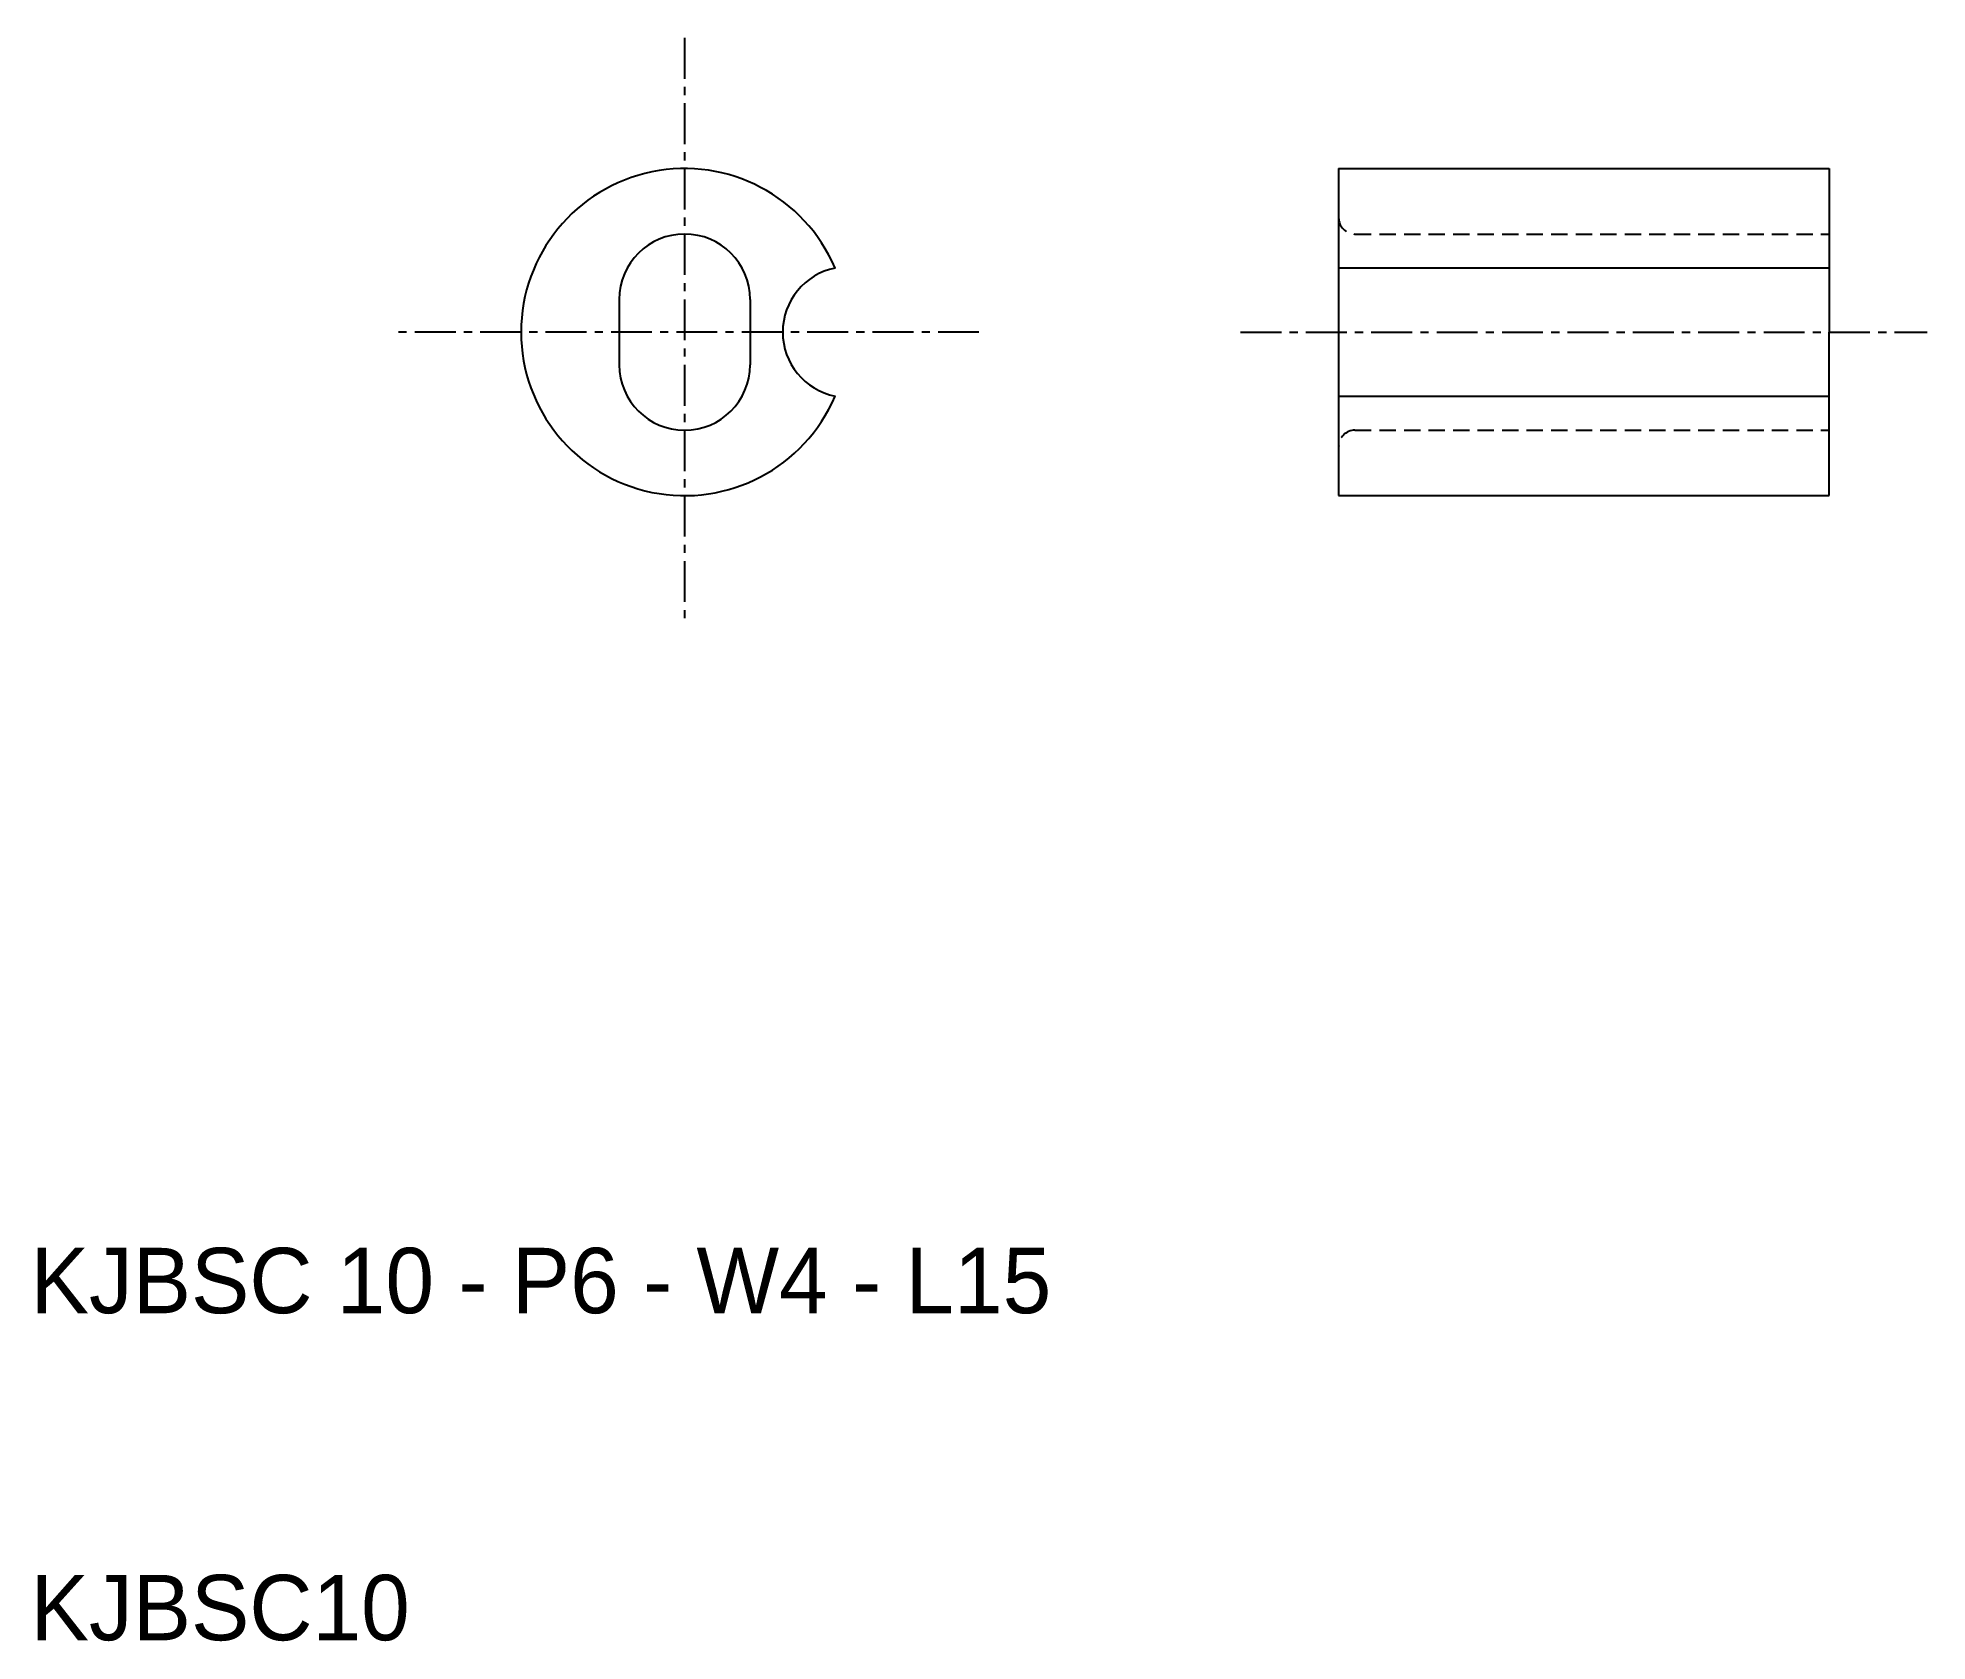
# Model space of a CAD drawing. Extents: x 10.2 to 68, y 10 to 59.
import ezdxf

# ---------------------------------------------------------------- set-up
doc = ezdxf.new("R2010")
doc.units = 0
doc.linetypes.add('CENTER', pattern=[2, 1.25, -0.25, 0.25, -0.25])
doc.linetypes.add('DASHED', pattern=[0.75, 0.5, -0.25])
doc.layers.get('0').update_dxf_attribs({"linetype": 'CONTINUOUS'})
doc.layers.add('CENTER', color=1, linetype='CENTER')

msp = doc.modelspace()

# ---------------------------------------------------------------- linework, layer by layer
for p, q in [((50, 55), (65, 55)), ((50, 55), (50, 55)), ((65, 55), (65, 50)), ((65, 45), (65, 50)), ((50, 45), (50, 45)), ((50, 45), (65, 45))]:
    msp.add_line(p, q)
at = {"color": 7, "linetype": 'CONTINUOUS'}
for p, q in [((50, 55), (50, 45)), ((65, 51.96), (50, 51.96)), ((28, 51), (28, 49)), ((32, 51), (32, 49)), ((50, 48.04), (65, 48.04))]:
    msp.add_line(p, q, dxfattribs=at)
at = {"color": 3, "linetype": 'DASHED'}
for p, q in [((50.5, 53), (65, 53)), ((50.5, 47), (65, 47))]:
    msp.add_line(p, q, dxfattribs=at)
at = {"color": 7, "linetype": 'CONTINUOUS'}
for centre, radius, start, end in [((30, 50), 5, 23.07392, 336.92608), ((30, 51), 2, 0, 180), ((35, 50), 2, 101.53696, 258.46304), ((30, 49), 2, 180, 0)]:
    msp.add_arc(centre, radius, start, end, dxfattribs=at)
at = {"color": 3, "linetype": 'DASHED'}
for centre, start, end in [((50.5, 53.5), 180, 270), ((50.5, 46.5), 90, 180)]:
    msp.add_arc(centre, 0.5, start, end, dxfattribs=at)
at = {"layer": 'CENTER'}
for p, q in [((30, 59), (30, 41)), ((39, 50), (21, 50)), ((47, 50), (68, 50))]:
    msp.add_line(p, q, dxfattribs=at)

# ---------------------------------------------------------------- texts
for s, p in [('KJBSC 10 - P6 - W4 - L15', (10, 20)), ('KJBSC10', (10, 10))]:
    msp.add_text(s, height=2).set_placement(p)

doc.saveas('drawing.dxf')
